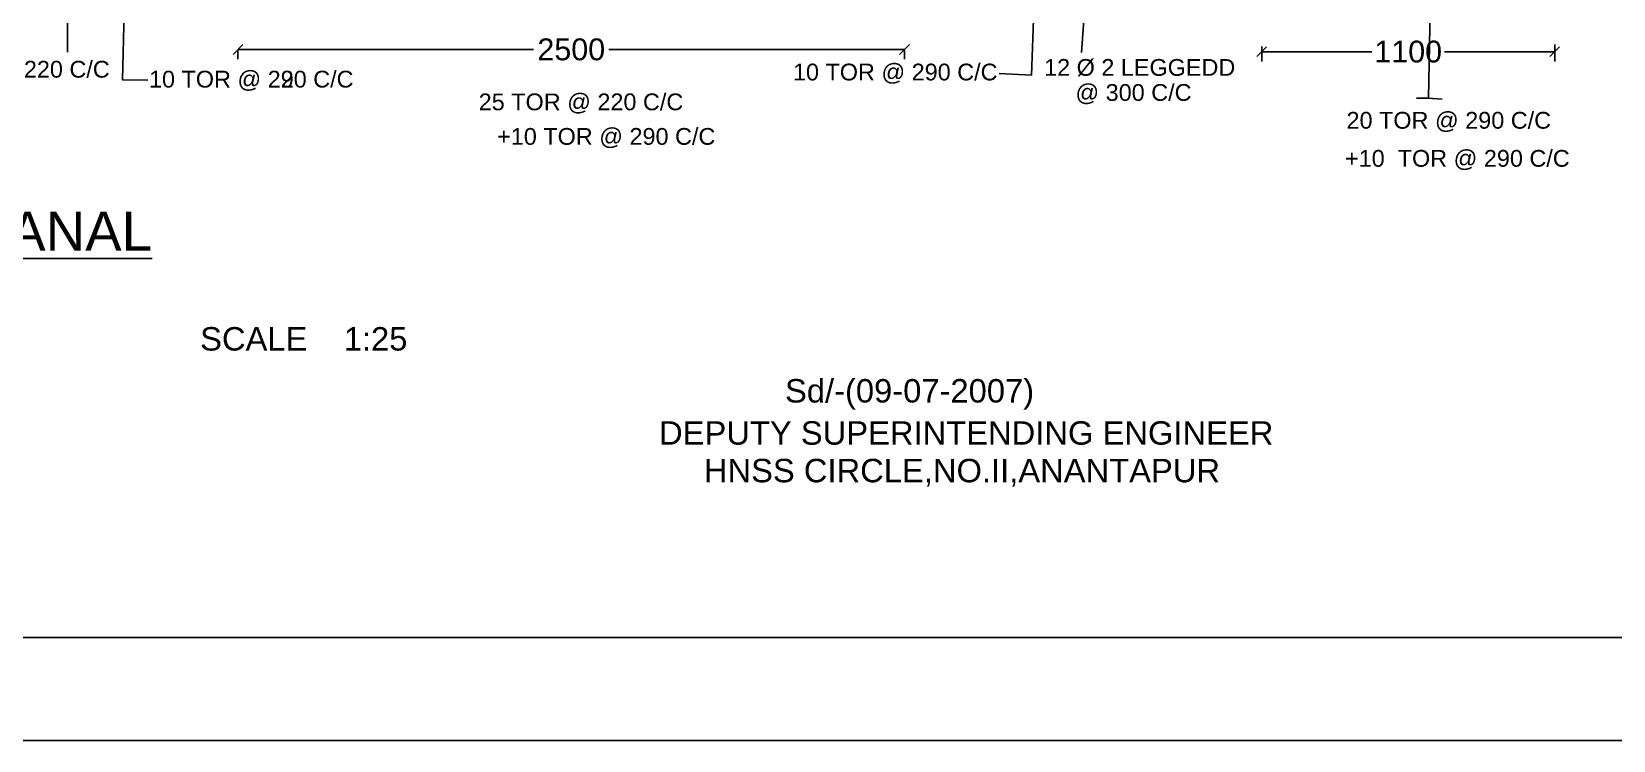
# Model space of a CAD drawing. Header units: inches. Extents: x 130.5 to 230.5, y 130.1 to 207.5.
# Drawn here: x 166.54 to 195.57, y 130.13 to 143.13 of the extents above; entities that cross this region are included whole.
import ezdxf

# ---------------------------------------------------------------- set-up
doc = ezdxf.new("R2010")
doc.units = ezdxf.units.IN
doc.header["$MEASUREMENT"] = 0
doc.layers.add('DRAWING', color=7, linetype='Continuous')
doc.styles.get("Standard").update_dxf_attribs({"font": 'arial.ttf'})
doc.dimstyles.get("Standard").update_dxf_attribs({"dimtxt": 0.18, "dimasz": 0.18, "dimexe": 0.18, "dimexo": 0.0625, "dimgap": 0.09, "dimtad": 0, "dimtih": 1, "dimtoh": 1, "dimdec": 4, "dimzin": 0, "dimdsep": 46, "dimtxsty": 'Standard', "dimblk": 'OBLIQUE', "dimblk1": 'OBLIQUE', "dimcen": 0.09, "dimadec": 0, "dimazin": 0, "dimtfac": 1, "dimtdec": 4, "dimtofl": 0, "dimtmove": 0, "dimatfit": 3, "dimfxl": 0, "dimtolj": 1, "dimtzin": 0, "dimarcsym": 0})
picture_1 = doc.add_image_def('image1.jpg', size_in_pixel=(4276, 3308))

# ---------------------------------------------------------------- blocks, each defined once
blk = doc.blocks.new('_Oblique')
at = {"color": 0, "linetype": 'ByBlock', "lineweight": -2}
blk.add_line((-0.5, -0.5), (0.5, 0.5), dxfattribs=at)
blk = doc.blocks.new('*D75')
at = {"layer": 'Defpoints', "color": 0, "transparency": 16777216}
for p in [(170.329, 142.855), (182.56, 142.842), (182.56, 142.8)]:
    blk.add_point(p, dxfattribs=at)
at = {"layer": 'DRAWING', "color": 0, "lineweight": -2, "transparency": 16777216}
for p, q in [((170.329, 142.8), (175.755, 142.8)), ((170.329, 142.793), (170.329, 142.62)), ((182.56, 142.8), (177.135, 142.8)), ((182.56, 142.779), (182.56, 142.62))]:
    blk.add_line(p, q, dxfattribs=at)
at = {"layer": 'DRAWING', "color": 0, "lineweight": -2, "transparency": 16777216, "xscale": 0.18, "yscale": 0.18, "zscale": 0.18, "rotation": 180}
blk.add_blockref('_Oblique', (170.329, 142.8), dxfattribs=at)
at = {"layer": 'DRAWING', "color": 0, "lineweight": -2, "transparency": 16777216, "xscale": 0.18, "yscale": 0.18, "zscale": 0.18}
blk.add_blockref('_Oblique', (182.56, 142.8), dxfattribs=at)
at = {"layer": 'DRAWING', "color": 0, "transparency": 16777216, "insert": (176.445, 142.8), "char_height": 0.4, "attachment_point": 5}
blk.add_mtext('\\A1;2500', dxfattribs=at)
blk = doc.blocks.new('*D76')
at = {"layer": 'Defpoints', "color": 0, "transparency": 16777216}
for p in [(189.115, 142.918), (194.491, 142.953), (194.491, 142.76)]:
    blk.add_point(p, dxfattribs=at)
at = {"layer": 'DRAWING', "color": 0, "lineweight": -2, "transparency": 16777216}
for p, q in [((189.115, 142.855), (189.115, 142.58)), ((194.491, 142.89), (194.491, 142.58)), ((189.115, 142.76), (191.136, 142.76)), ((194.491, 142.76), (192.471, 142.76))]:
    blk.add_line(p, q, dxfattribs=at)
at = {"layer": 'DRAWING', "color": 0, "lineweight": -2, "transparency": 16777216, "xscale": 0.18, "yscale": 0.18, "zscale": 0.18, "rotation": 180}
blk.add_blockref('_Oblique', (189.115, 142.76), dxfattribs=at)
at = {"layer": 'DRAWING', "color": 0, "lineweight": -2, "transparency": 16777216, "xscale": 0.18, "yscale": 0.18, "zscale": 0.18}
blk.add_blockref('_Oblique', (194.491, 142.76), dxfattribs=at)
at = {"layer": 'DRAWING', "color": 0, "transparency": 16777216, "insert": (191.803, 142.76), "char_height": 0.4, "attachment_point": 5}
blk.add_mtext('\\A1;1100', dxfattribs=at)

msp = doc.modelspace()

# ---------------------------------------------------------------- linework, layer by layer
at = {"layer": 'DRAWING'}
msp.add_lwpolyline([(131.79631, 204.03392), (228.95267, 204.03392), (228.95267, 132.01471), (131.79631, 132.01471)], close=True, dxfattribs=at)
for points in [[(168.24044, 143.47682), (168.21009, 142.24658), (168.67777, 142.23504)], [(192.2076, 143.52548), (192.17332, 141.90913), (191.95268, 141.90651)], [(192.16282, 141.90913), (192.42625, 141.89109)]]:
    msp.add_lwpolyline(points, dxfattribs=at)

# ---------------------------------------------------------------- texts
for s, height, p in [('10 TOR @ 220 C/C ', 0.3074495, (164.2224, 142.28442)), ('10 TOR @ 290 C/C ', 0.3074495, (180.51345, 142.23346)), ('12 Ø 2 LEGGEDD  ', 0.3074495, (185.12187, 142.31792)), ('10 TOR @ 220 C/C ', 0.3074495, (168.69628, 142.10288)), ('10 TOR @ 290 C/C ', 0.3074495, (168.69628, 142.10288)), ('25 TOR @ 220 C/C ', 0.3074495, (174.74672, 141.68592)), ('@ 300 C/C', 0.30745, (185.69627, 141.85843)), ('20 TOR @ 290 C/C ', 0.3074495, (190.67132, 141.34838)), ('+10 TOR @ 290 C/C ', 0.3074495, (175.08479, 141.05275)), ('+10  TOR @ 290 C/C ', 0.3074495, (190.64337, 140.6505)), ('%%UUNDER CANAL', 0.7181459, (161.56171, 139.10891)), ('SCALE    1:25', 0.429721, (169.63476, 137.27957)), ('Sd/-(09-07-2007)', 0.429721, (180.36736, 136.32676)), ('DEPUTY SUPERINTENDING ENGINEER', 0.429721, (178.05641, 135.55376)), ('HNSS CIRCLE,NO.II,ANANTAPUR', 0.429721, (178.87851, 134.864))]:
    msp.add_text(s, height=height, dxfattribs=at).set_placement(p)

# ---------------------------------------------------------------- dimensions: what is measured, and where the dimension line sits
for base, p1, p2, text, picture, middle in [((182.55994, 142.79971), (170.32938, 142.85513), (182.55994, 142.8416), '2500', '*D75', (176.44466, 142.79971)), ((194.49128, 142.75966), (189.11537, 142.91759), (194.49128, 142.95269), '1100', '*D76', (191.80332, 142.75966))]:
    dim = msp.add_linear_dim(base=base, p1=p1, p2=p2, text=text, dimstyle='Standard', override={"dimtxt": 0.4}, dxfattribs=at)
    dim.commit()
    dim.dimension.update_dxf_attribs({"geometry": picture, "text_midpoint": middle})

# ---------------------------------------------------------------- pictures from other files: only their frames are drawn
image = msp.add_image(picture_1, insert=(130.45564, 130.13185), size_in_units=(100, 77.36202), dxfattribs=dict(fade=30))
image.dxf.flags = 7

# ---------------------------------------------------------------- leaders
for points in [[(166.44599, 144.62806), (167.20229, 144.62806), (167.20229, 142.75408)], [(186.74073, 144.67993), (185.94086, 144.70438), (185.81027, 142.74774)], [(184.93431, 143.51269), (184.8935, 142.33054), (184.29768, 142.36315)]]:
    msp.add_leader(points, dimstyle='Standard', override={"dimtxt": 0.4}, dxfattribs=at)

doc.saveas('drawing.dxf')
